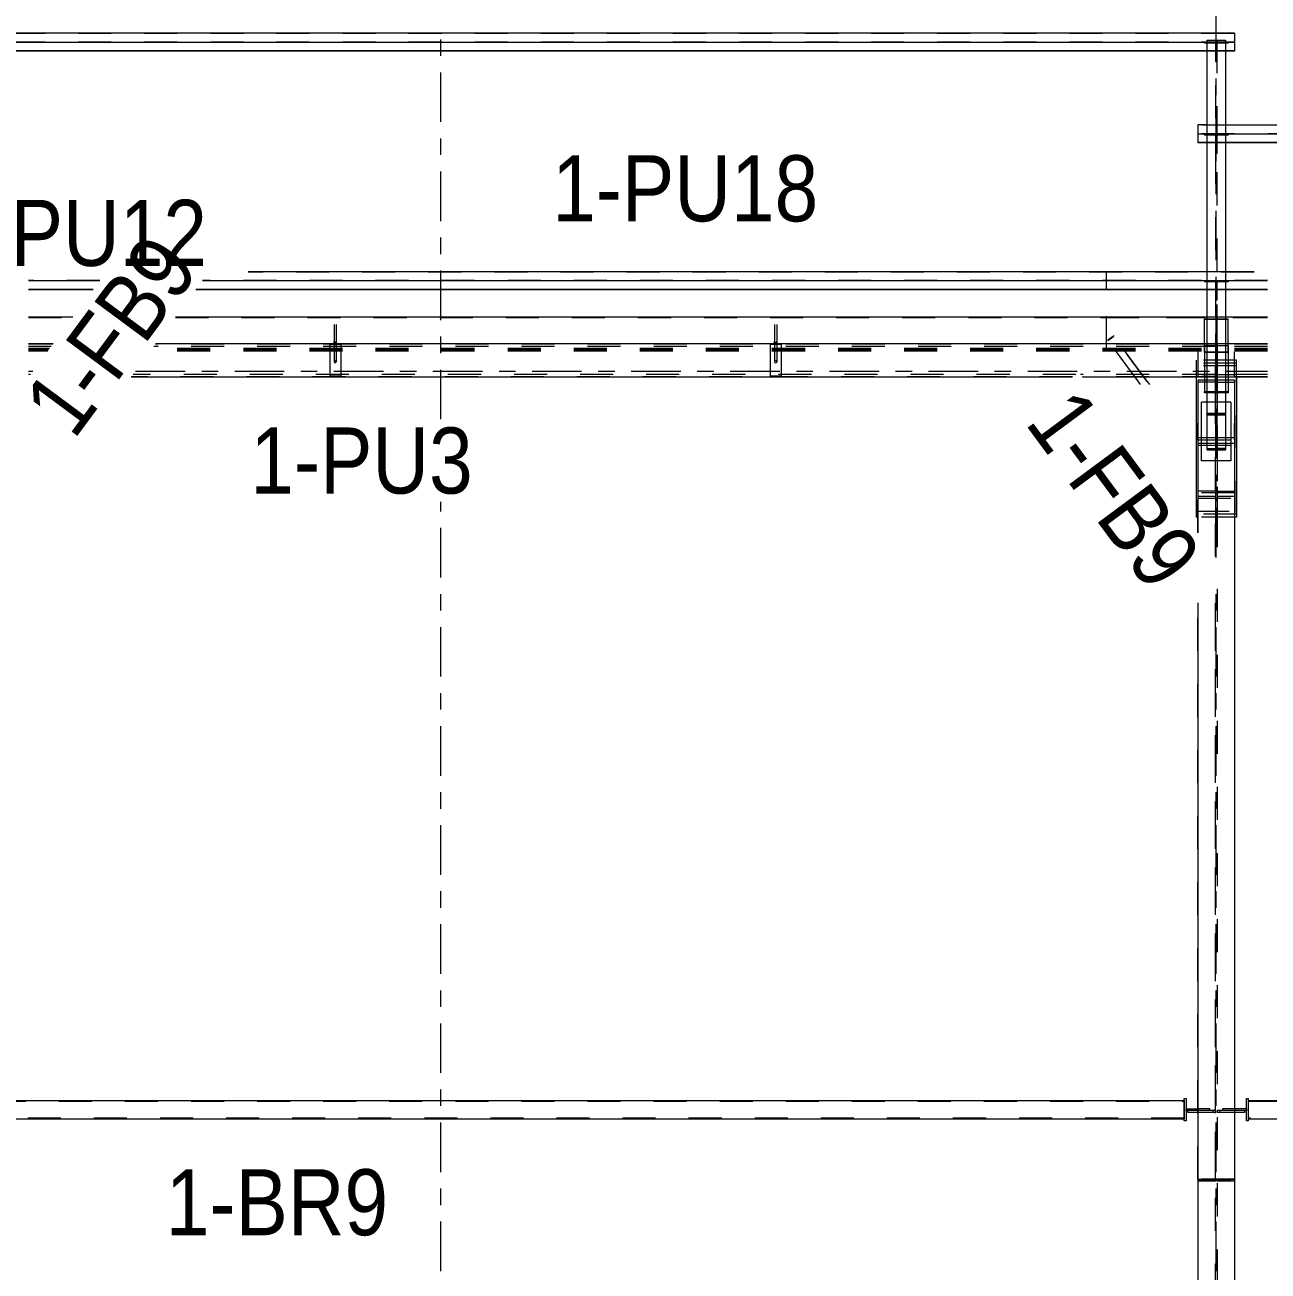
# Model space of a CAD drawing. Header units: millimetres. Extents: x -49 to 1122, y -181 to 639.
# Drawn here: x 270.9 to 346.2, y 505.7 to 581.2 of the extents above; entities that cross this region are included whole.
import ezdxf

# ---------------------------------------------------------------- set-up
doc = ezdxf.new("R2010")
doc.units = ezdxf.units.MM
for name, pattern in [('XKITLINE00', [0]), ('XKITLINE02', [4, 2, -2]), ('XKITLINE03', [6, 3, -1, 1, -1])]:
    doc.linetypes.add(name, pattern=pattern)
for name, color, linetype, lineweight in [('Part', 2, 'Continuous', 0), ('PartMark', 7, 'Continuous', 0), ('S-grid', 1, 'Continuous', 0)]:
    doc.layers.add(name, color=color, linetype=linetype, lineweight=lineweight)
doc.styles.add('ARIAL', font='ARIAL.TTF')

# ---------------------------------------------------------------- blocks, each defined once
blk = doc.blocks.new('*A1700')
at = {"layer": 'S-grid', "color": 1, "linetype": 'XKITLINE03', "lineweight": 0}
for p, q in [((271.161, 560.222), (271.417, 560.222)), ((277.639, 560.222), (346.161, 560.222))]:
    blk.add_line(p, q, dxfattribs=at)
blk = doc.blocks.new('*A1703')
at = {"layer": 'S-grid', "color": 1, "linetype": 'XKITLINE03', "lineweight": 0}
for p, q in [((271.161, 560.222), (271.417, 560.222)), ((277.639, 560.222), (346.161, 560.222))]:
    blk.add_line(p, q, dxfattribs=at)
blk = doc.blocks.new('*A1936')
at = {"layer": 'S-grid', "color": 1, "linetype": 'XKITLINE03', "lineweight": 0}
for p, q in [((296.111, 557.306), (296.111, 580.881)), ((296.111, 427.722), (296.111, 552.306))]:
    blk.add_line(p, q, dxfattribs=at)
blk = doc.blocks.new('*A1939')
at = {"layer": 'S-grid', "color": 1, "linetype": 'XKITLINE03', "lineweight": 0}
for p, q in [((343.056, 548.933), (343.056, 621.333)), ((343.056, 427.722), (343.056, 547.003))]:
    blk.add_line(p, q, dxfattribs=at)
blk = doc.blocks.new('*A1941')
at = {"layer": 'Part', "color": 7, "linetype": 'XKITLINE02', "lineweight": 0}
for p, q in [((341.944, 561.394), (341.944, 559.864)), ((344.167, 559.864), (344.167, 561.394)), ((343.011, 561.249), (343.011, 556.178)), ((343.1, 556.178), (343.1, 561.249)), ((344.167, 559.992), (341.944, 559.992)), ((341.944, 559.864), (343.011, 559.864)), ((343.1, 559.864), (344.167, 559.864)), ((341.944, 556.05), (341.944, 557.07)), ((344.167, 556.05), (344.167, 557.07)), ((343.011, 556.178), (341.944, 556.178)), ((344.167, 556.178), (343.1, 556.178)), ((341.944, 556.05), (344.167, 556.05))]:
    blk.add_line(p, q, dxfattribs=at)
blk = doc.blocks.new('*A1942')
at = {"layer": 'Part', "color": 2, "linetype": 'XKITLINE00', "lineweight": 0}
for p, q in [((342.333, 559.676), (341.944, 559.676)), ((341.944, 559.676), (341.944, 550.434)), ((344.167, 559.676), (343.778, 559.676)), ((344.167, 559.676), (344.167, 460.167)), ((341.944, 546.18), (341.944, 460.167))]:
    blk.add_line(p, q, dxfattribs=at)
at = {"layer": 'Part', "color": 7, "linetype": 'XKITLINE02', "lineweight": 0}
for p, q in [((343.006, 559.553), (341.944, 559.553)), ((343.778, 559.676), (342.333, 559.676)), ((343.006, 549.001), (343.006, 559.553)), ((343.106, 559.553), (343.106, 548.866)), ((343.106, 559.553), (344.167, 559.553)), ((341.944, 555.856), (343.006, 555.856)), ((341.944, 555.734), (344.167, 555.734)), ((343.106, 555.856), (344.167, 555.856)), ((343.006, 460.167), (343.006, 546.966)), ((343.106, 547.04), (343.106, 460.167))]:
    blk.add_line(p, q, dxfattribs=at)
blk = doc.blocks.new('*A1951')
at = {"layer": 'Part', "color": 7, "linetype": 'XKITLINE02', "lineweight": 0}
for p, q in [((343.011, 556.925), (343.011, 552.955)), ((343.1, 556.925), (343.1, 552.955)), ((343.011, 556.068), (343.1, 556.068)), ((343.011, 555.948), (343.1, 555.95)), ((341.944, 553.94), (341.944, 552.84)), ((344.167, 553.94), (344.167, 552.84)), ((343.011, 552.955), (341.944, 552.955)), ((344.167, 552.84), (341.944, 552.84)), ((343.1, 552.955), (344.167, 552.955))]:
    blk.add_line(p, q, dxfattribs=at)
blk = doc.blocks.new('*A1952')
at = {"layer": 'Part', "color": 2, "linetype": 'XKITLINE00', "lineweight": 0}
for p, q in [((342.5, 555.444), (342.5, 580.256)), ((342.5, 580.256), (343.611, 580.256)), ((343.611, 580.256), (343.611, 555.444)), ((342.5, 555.444), (343.611, 555.444))]:
    blk.add_line(p, q, dxfattribs=at)
at = {"layer": 'Part', "color": 7, "linetype": 'XKITLINE02', "lineweight": 0}
for p, q in [((343.024, 555.539), (343.024, 580.256)), ((343.087, 580.256), (343.087, 555.539)), ((342.5, 557.667), (343.611, 557.667)), ((342.5, 557.572), (343.024, 557.572)), ((343.087, 557.572), (343.611, 557.572)), ((342.5, 555.539), (343.024, 555.539)), ((343.087, 555.539), (343.611, 555.539))]:
    blk.add_line(p, q, dxfattribs=at)
blk = doc.blocks.new('*A1953')
at = {"layer": 'Part', "color": 7, "linetype": 'XKITLINE02', "lineweight": 0}
for p, q in [((341.833, 560.879), (341.833, 551.556)), ((344.278, 560.879), (341.833, 560.879)), ((344.278, 560.705), (341.833, 560.705)), ((344.278, 551.556), (344.278, 560.879)), ((341.833, 551.73), (344.278, 551.73)), ((344.278, 551.556), (341.833, 551.556))]:
    blk.add_line(p, q, dxfattribs=at)
blk = doc.blocks.new('*A1954')
at = {"layer": 'Part', "color": 7, "linetype": 'XKITLINE02', "lineweight": 0}
for p, q in [((341.833, 560.705), (341.833, 559.856)), ((344.278, 560.705), (341.833, 560.705)), ((344.278, 559.856), (344.278, 560.705)), ((344.278, 560.53), (341.833, 560.53)), ((344.278, 551.556), (341.833, 551.556)), ((344.167, 551.381), (341.944, 551.381))]:
    blk.add_line(p, q, dxfattribs=at)
at = {"layer": 'Part', "color": 2, "linetype": 'XKITLINE00', "lineweight": 0}
for p, q in [((341.833, 559.856), (341.833, 551.381)), ((344.278, 559.856), (344.278, 551.381)), ((341.944, 551.381), (341.833, 551.381)), ((344.278, 551.381), (344.167, 551.381))]:
    blk.add_line(p, q, dxfattribs=at)
blk = doc.blocks.new('*A1955')
at = {"layer": 'Part', "color": 7, "linetype": 'XKITLINE02', "lineweight": 0}
for p, q in [((342.5, 557.572), (342.5, 557.667)), ((342.5, 557.667), (343.611, 557.667)), ((342.5, 557.667), (343.611, 557.667)), ((343.611, 557.667), (343.611, 557.572)), ((343.024, 557.572), (342.5, 557.572)), ((342.5, 557.572), (343.024, 557.572)), ((343.024, 555.539), (343.024, 557.572)), ((343.611, 557.572), (343.087, 557.572)), ((343.087, 557.572), (343.087, 555.539)), ((343.087, 557.572), (343.611, 557.572)), ((342.5, 555.444), (342.5, 555.539)), ((342.5, 555.539), (343.024, 555.539)), ((342.5, 555.539), (343.024, 555.539)), ((343.611, 555.444), (342.5, 555.444)), ((343.087, 555.539), (343.611, 555.539)), ((343.611, 555.539), (343.087, 555.539)), ((343.611, 555.539), (343.611, 555.444))]:
    blk.add_line(p, q, dxfattribs=at)
at = {"layer": 'Part', "color": 2, "linetype": 'XKITLINE00', "lineweight": 0}
blk.add_line((343.611, 555.444), (342.5, 555.444), dxfattribs=at)
blk = doc.blocks.new('*A1956')
at = {"layer": 'Part', "color": 2, "linetype": 'XKITLINE00', "lineweight": 0}
for p, q in [((342.167, 554.778), (342.167, 558.333)), ((342.5, 558.333), (342.167, 558.333)), ((343.944, 558.333), (343.611, 558.333)), ((343.944, 558.333), (343.944, 554.778)), ((343.944, 554.778), (342.167, 554.778))]:
    blk.add_line(p, q, dxfattribs=at)
at = {"layer": 'Part', "color": 7, "linetype": 'XKITLINE02', "lineweight": 0}
blk.add_line((343.611, 558.333), (342.5, 558.333), dxfattribs=at)
blk = doc.blocks.new('*A1957')
at = {"layer": 'Part', "color": 2, "linetype": 'XKITLINE00', "lineweight": 0}
for p, q in [((336.389, 566.236), (336.389, 565.165)), ((342.5, 566.236), (336.389, 566.236)), ((345.357, 566.236), (343.611, 566.236)), ((422.5, 566.236), (364.443, 566.236)), ((424.167, 566.236), (423.611, 566.236)), ((424.167, 566.236), (424.167, 565.165)), ((342.333, 565.681), (336.389, 565.681)), ((336.389, 565.165), (336.389, 565.145)), ((342.5, 565.165), (336.389, 565.165)), ((346.161, 565.165), (343.611, 565.165)), ((346.161, 565.681), (343.778, 565.681)), ((355.46, 565.681), (351.161, 565.681)), ((355.078, 565.165), (351.161, 565.165)), ((422.5, 565.165), (361.3, 565.165)), ((422.333, 565.681), (361.682, 565.681)), ((424.167, 565.165), (423.611, 565.165)), ((424.167, 565.681), (423.778, 565.681)), ((424.167, 565.165), (424.167, 565.145)), ((342.5, 565.145), (336.389, 565.145)), ((346.161, 565.145), (343.611, 565.145)), ((355.063, 565.145), (351.161, 565.145)), ((422.5, 565.145), (361.285, 565.145)), ((424.167, 565.145), (423.611, 565.145))]:
    blk.add_line(p, q, dxfattribs=at)
at = {"layer": 'Part', "color": 7, "linetype": 'XKITLINE02', "lineweight": 0}
for p, q in [((345.357, 566.216), (336.389, 566.216)), ((343.611, 566.236), (342.5, 566.236)), ((424.167, 566.216), (364.443, 566.216)), ((423.611, 566.236), (422.5, 566.236)), ((423.611, 566.236), (424.167, 566.236)), ((346.161, 565.701), (336.389, 565.701)), ((346.161, 565.701), (336.389, 565.701)), ((346.161, 565.681), (336.389, 565.681)), ((343.778, 565.681), (342.333, 565.681)), ((343.611, 565.165), (342.5, 565.165)), ((355.475, 565.701), (351.161, 565.701)), ((355.475, 565.701), (351.161, 565.701)), ((355.46, 565.681), (351.161, 565.681)), ((424.167, 565.681), (361.682, 565.681)), ((424.167, 565.701), (361.697, 565.701)), ((424.167, 565.701), (361.697, 565.701)), ((423.778, 565.681), (422.333, 565.681)), ((423.611, 565.165), (422.5, 565.165)), ((343.611, 565.145), (342.5, 565.145)), ((423.611, 565.145), (422.5, 565.145))]:
    blk.add_line(p, q, dxfattribs=at)
blk = doc.blocks.new('*A1958')
at = {"layer": 'Part', "color": 2, "linetype": 'XKITLINE00', "lineweight": 0}
for p, q in [((336.389, 563.539), (336.389, 561.879)), ((342.5, 563.492), (336.389, 563.492)), ((346.161, 563.492), (343.611, 563.492)), ((353.839, 563.492), (351.161, 563.492)), ((422.5, 563.492), (360.061, 563.492)), ((426.161, 563.492), (423.611, 563.492))]:
    blk.add_line(p, q, dxfattribs=at)
at = {"layer": 'Part', "color": 7, "linetype": 'XKITLINE02', "lineweight": 0}
for p, q in [((336.389, 563.474), (346.161, 563.474)), ((343.611, 563.492), (342.5, 563.492)), ((351.161, 563.474), (353.825, 563.474)), ((360.048, 563.474), (426.161, 563.474)), ((423.611, 563.492), (422.5, 563.492)), ((336.389, 561.879), (336.389, 561.424)), ((346.161, 561.592), (336.389, 561.592)), ((346.161, 561.59), (336.389, 561.59)), ((346.161, 561.501), (336.389, 561.501)), ((346.161, 561.483), (336.389, 561.483)), ((346.161, 561.446), (336.389, 561.446)), ((346.161, 561.424), (336.389, 561.424)), ((352.432, 561.592), (351.161, 561.592)), ((352.43, 561.59), (351.161, 561.59)), ((352.364, 561.501), (351.161, 561.501)), ((352.351, 561.483), (351.161, 561.483)), ((352.324, 561.446), (351.161, 561.446)), ((352.307, 561.424), (351.161, 561.424)), ((426.161, 561.424), (358.53, 561.424)), ((426.161, 561.446), (358.546, 561.446)), ((426.161, 561.483), (358.573, 561.483)), ((426.161, 561.501), (358.586, 561.501)), ((426.161, 561.59), (358.652, 561.59)), ((426.161, 561.592), (358.654, 561.592))]:
    blk.add_line(p, q, dxfattribs=at)
blk = doc.blocks.new('*A1963')
at = {"layer": 'Part', "color": 2, "linetype": 'XKITLINE00', "lineweight": 0}
for p, q in [((344.994, 516.056), (421.117, 516.056)), ((344.994, 514.944), (421.117, 514.944))]:
    blk.add_line(p, q, dxfattribs=at)
at = {"layer": 'Part', "color": 7, "linetype": 'XKITLINE02', "lineweight": 0}
for p, q in [((344.994, 516.056), (344.994, 514.944)), ((344.994, 516.011), (421.117, 516.011)), ((421.117, 516.056), (421.117, 514.944)), ((421.117, 514.989), (344.994, 514.989))]:
    blk.add_line(p, q, dxfattribs=at)
blk = doc.blocks.new('*A1964')
at = {"layer": 'Part', "color": 2, "linetype": 'XKITLINE00', "lineweight": 0}
for p, q in [((341.944, 575.125), (341.944, 574.054)), ((342.5, 575.125), (341.944, 575.125)), ((343.611, 575.125), (414.855, 575.125)), ((424.167, 575.125), (415.302, 575.125)), ((424.167, 575.125), (424.167, 574.054)), ((342.333, 574.57), (341.944, 574.57)), ((415.221, 574.57), (343.778, 574.57)), ((422.333, 574.57), (415.243, 574.57)), ((424.167, 574.57), (423.778, 574.57)), ((341.944, 574.054), (341.944, 574.034)), ((342.5, 574.054), (341.944, 574.054)), ((342.5, 574.034), (341.944, 574.034)), ((422.5, 574.054), (343.611, 574.054)), ((422.5, 574.034), (343.611, 574.034)), ((424.167, 574.054), (423.611, 574.054)), ((424.167, 574.034), (423.611, 574.034)), ((424.167, 574.054), (424.167, 574.034))]:
    blk.add_line(p, q, dxfattribs=at)
at = {"layer": 'Part', "color": 7, "linetype": 'XKITLINE02', "lineweight": 0}
for p, q in [((424.167, 575.105), (341.944, 575.105)), ((342.5, 575.125), (343.611, 575.125)), ((415.302, 575.125), (414.855, 575.125)), ((424.167, 574.59), (341.944, 574.59)), ((424.167, 574.59), (341.944, 574.59)), ((424.167, 574.57), (341.944, 574.57)), ((343.778, 574.57), (342.333, 574.57)), ((415.243, 574.57), (415.221, 574.57)), ((423.778, 574.57), (422.333, 574.57)), ((343.611, 574.054), (342.5, 574.054)), ((343.611, 574.034), (342.5, 574.034)), ((423.611, 574.054), (422.5, 574.054)), ((423.611, 574.034), (422.5, 574.034))]:
    blk.add_line(p, q, dxfattribs=at)
blk = doc.blocks.new('*A1965')
at = {"layer": 'Part', "color": 7, "linetype": 'XKITLINE02', "lineweight": 0}
for p, q in [((343.111, 561.879), (343.111, 559.856)), ((343.611, 561.879), (343.111, 561.879)), ((346.161, 561.859), (343.111, 561.859)), ((346.161, 561.712), (343.111, 561.712)), ((352.629, 561.859), (351.161, 561.859)), ((352.52, 561.712), (351.161, 561.712)), ((423, 561.712), (358.743, 561.712)), ((423, 561.859), (358.851, 561.859)), ((423, 561.879), (422.5, 561.879)), ((423, 561.879), (423, 559.856)), ((346.161, 560.023), (343.111, 560.023)), ((346.161, 559.876), (343.111, 559.876)), ((351.269, 560.023), (351.161, 560.023)), ((414.351, 559.876), (357.383, 559.876)), ((414.549, 560.023), (357.492, 560.023)), ((423, 560.023), (414.842, 560.023)), ((423, 559.876), (414.95, 559.876)), ((343.778, 559.856), (343.111, 559.856)), ((423, 559.856), (422.333, 559.856))]:
    blk.add_line(p, q, dxfattribs=at)
at = {"layer": 'Part', "color": 2, "linetype": 'XKITLINE00', "lineweight": 0}
for p, q in [((346.161, 561.879), (343.611, 561.879)), ((352.644, 561.879), (351.161, 561.879)), ((422.5, 561.879), (358.866, 561.879)), ((346.161, 559.856), (343.778, 559.856)), ((414.324, 559.856), (357.368, 559.856)), ((422.333, 559.856), (414.965, 559.856))]:
    blk.add_line(p, q, dxfattribs=at)
blk = doc.blocks.new('*A2023')
at = {"layer": 'Part', "color": 7, "linetype": 'XKITLINE02', "lineweight": 0}
for p, q in [((343.006, 549.001), (343.006, 555.632)), ((343.006, 555.632), (343.106, 555.632)), ((343.006, 555.57), (343.106, 555.57)), ((343.106, 555.632), (343.106, 548.866)), ((341.944, 550.434), (341.944, 552.638)), ((341.944, 552.638), (343.006, 552.638)), ((341.944, 552.524), (344.167, 552.524)), ((343.106, 552.638), (344.167, 552.638)), ((344.167, 552.638), (344.167, 511.275)), ((343.006, 511.289), (343.006, 546.966)), ((343.106, 547.04), (343.106, 511.289)), ((341.944, 511.275), (341.944, 546.18)), ((344.167, 511.289), (341.944, 511.289)), ((341.944, 511.275), (344.167, 511.275))]:
    blk.add_line(p, q, dxfattribs=at)
blk = doc.blocks.new('*A2024')
at = {"layer": 'Part', "color": 2, "linetype": 'XKITLINE00', "lineweight": 0}
for p, q in [((264.994, 516.056), (341.117, 516.056)), ((264.994, 514.944), (341.117, 514.944))]:
    blk.add_line(p, q, dxfattribs=at)
at = {"layer": 'Part', "color": 7, "linetype": 'XKITLINE02', "lineweight": 0}
for p, q in [((264.994, 516.056), (264.994, 514.944)), ((264.994, 516.011), (341.117, 516.011)), ((341.117, 516.056), (341.117, 514.944)), ((341.117, 514.989), (264.994, 514.989))]:
    blk.add_line(p, q, dxfattribs=at)
blk = doc.blocks.new('*A2026')
at = {"layer": 'Part', "color": 7, "linetype": 'XKITLINE02', "lineweight": 0}
for p, q in [((343.106, 511.289), (344.106, 511.289)), ((343.106, 511.178), (343.106, 511.289)), ((344.106, 511.178), (343.106, 511.178)), ((343.272, 511.289), (343.272, 511.178)), ((344.106, 511.289), (344.106, 511.178))]:
    blk.add_line(p, q, dxfattribs=at)
blk = doc.blocks.new('*A2027')
at = {"layer": 'Part', "color": 7, "linetype": 'XKITLINE02', "lineweight": 0}
for p, q in [((342.006, 511.289), (343.006, 511.289)), ((342.006, 511.178), (342.006, 511.289)), ((343.006, 511.178), (342.006, 511.178)), ((342.839, 511.289), (342.839, 511.178)), ((343.006, 511.289), (343.006, 511.178))]:
    blk.add_line(p, q, dxfattribs=at)
blk = doc.blocks.new('*A2028')
at = {"layer": 'Part', "color": 2, "linetype": 'XKITLINE00', "lineweight": 0}
for p, q in [((341.944, 515.444), (341.339, 515.444)), ((341.339, 515.333), (341.339, 515.444)), ((341.944, 515.333), (341.339, 515.333))]:
    blk.add_line(p, q, dxfattribs=at)
at = {"layer": 'Part', "color": 7, "linetype": 'XKITLINE02', "lineweight": 0}
for p, q in [((343.006, 515.444), (341.944, 515.444)), ((342.839, 515.444), (342.839, 515.333)), ((343.006, 515.444), (343.006, 515.333)), ((343.006, 515.333), (341.944, 515.333))]:
    blk.add_line(p, q, dxfattribs=at)
blk = doc.blocks.new('*A2029')
at = {"layer": 'Part', "color": 2, "linetype": 'XKITLINE00', "lineweight": 0}
for p, q in [((341.228, 515.444), (341.228, 515.556)), ((341.228, 515.556), (341.944, 515.556)), ((341.339, 515.444), (341.228, 515.444))]:
    blk.add_line(p, q, dxfattribs=at)
at = {"layer": 'Part', "color": 7, "linetype": 'XKITLINE02', "lineweight": 0}
for p, q in [((342.672, 515.444), (341.339, 515.444)), ((342.672, 515.556), (341.944, 515.556)), ((342.672, 515.444), (342.672, 515.556))]:
    blk.add_line(p, q, dxfattribs=at)
blk = doc.blocks.new('*A2030')
at = {"layer": 'Part', "color": 2, "linetype": 'XKITLINE00', "lineweight": 0}
for p, q in [((341.117, 514.833), (341.117, 516.167)), ((341.117, 516.167), (341.228, 516.167)), ((341.228, 516.167), (341.228, 514.833)), ((341.228, 514.833), (341.117, 514.833))]:
    blk.add_line(p, q, dxfattribs=at)
blk = doc.blocks.new('*A2031')
at = {"layer": 'Part', "color": 7, "linetype": 'XKITLINE02', "lineweight": 0}
for p, q in [((343.106, 515.444), (343.106, 515.333)), ((344.167, 515.444), (343.106, 515.444)), ((343.272, 515.444), (343.272, 515.333)), ((344.167, 515.333), (343.106, 515.333))]:
    blk.add_line(p, q, dxfattribs=at)
at = {"layer": 'Part', "color": 2, "linetype": 'XKITLINE00', "lineweight": 0}
for p, q in [((344.772, 515.444), (344.167, 515.444)), ((344.772, 515.444), (344.772, 515.333)), ((344.772, 515.333), (344.167, 515.333))]:
    blk.add_line(p, q, dxfattribs=at)
blk = doc.blocks.new('*A2032')
at = {"layer": 'Part', "color": 7, "linetype": 'XKITLINE02', "lineweight": 0}
for p, q in [((343.439, 515.556), (343.439, 515.444)), ((344.167, 515.556), (343.439, 515.556)), ((344.772, 515.444), (343.439, 515.444))]:
    blk.add_line(p, q, dxfattribs=at)
at = {"layer": 'Part', "color": 2, "linetype": 'XKITLINE00', "lineweight": 0}
for p, q in [((344.883, 515.556), (344.167, 515.556)), ((344.883, 515.444), (344.772, 515.444)), ((344.883, 515.556), (344.883, 515.444))]:
    blk.add_line(p, q, dxfattribs=at)
blk = doc.blocks.new('*A2033')
at = {"layer": 'Part', "color": 2, "linetype": 'XKITLINE00', "lineweight": 0}
for p, q in [((344.883, 514.833), (344.883, 516.167)), ((344.883, 516.167), (344.994, 516.167)), ((344.994, 516.167), (344.994, 514.833)), ((344.994, 514.833), (344.883, 514.833))]:
    blk.add_line(p, q, dxfattribs=at)
blk = doc.blocks.new('*A2036')
at = {"layer": 'Part', "color": 7, "linetype": 'XKITLINE02', "lineweight": 0}
for p, q in [((343, 552.421), (343, 550.865)), ((343, 552.421), (343.111, 552.421)), ((343.111, 552.358), (343, 552.358)), ((343.111, 552.421), (343.111, 550.865)), ((343, 551.381), (343.111, 551.381)), ((343, 550.865), (343.111, 550.865))]:
    blk.add_line(p, q, dxfattribs=at)
blk = doc.blocks.new('*A2037')
at = {"layer": 'Part', "color": 7, "linetype": 'XKITLINE02', "lineweight": 0}
for p, q in [((343, 553.206), (343, 551.73)), ((343, 553.206), (343.111, 553.206)), ((343.111, 553.206), (343.111, 551.73)), ((343.111, 552.876), (343, 552.876)), ((343.111, 552.736), (343, 552.736)), ((343, 551.73), (343.111, 551.73))]:
    blk.add_line(p, q, dxfattribs=at)
blk = doc.blocks.new('*A2038')
at = {"layer": 'Part', "color": 2, "linetype": 'XKITLINE00', "lineweight": 0}
for p, q in [((256.389, 566.236), (256.389, 565.165)), ((262.5, 566.236), (256.389, 566.236)), ((265.357, 566.236), (263.611, 566.236)), ((342.5, 566.236), (284.443, 566.236)), ((345.357, 566.236), (343.611, 566.236)), ((262.333, 565.681), (256.389, 565.681)), ((256.389, 565.165), (256.389, 565.145)), ((262.5, 565.165), (256.389, 565.165)), ((266.161, 565.165), (263.611, 565.165)), ((266.161, 565.681), (263.778, 565.681)), ((275.46, 565.681), (271.161, 565.681)), ((275.078, 565.165), (271.161, 565.165)), ((342.5, 565.165), (281.3, 565.165)), ((342.333, 565.681), (281.682, 565.681)), ((346.161, 565.165), (343.611, 565.165)), ((346.161, 565.681), (343.778, 565.681)), ((262.5, 565.145), (256.389, 565.145)), ((266.161, 565.145), (263.611, 565.145)), ((275.063, 565.145), (271.161, 565.145)), ((342.5, 565.145), (281.285, 565.145)), ((346.161, 565.145), (343.611, 565.145))]:
    blk.add_line(p, q, dxfattribs=at)
at = {"layer": 'Part', "color": 7, "linetype": 'XKITLINE02', "lineweight": 0}
for p, q in [((265.357, 566.216), (256.389, 566.216)), ((263.611, 566.236), (262.5, 566.236)), ((345.357, 566.216), (284.443, 566.216)), ((343.611, 566.236), (342.5, 566.236)), ((266.161, 565.701), (256.389, 565.701)), ((266.161, 565.701), (256.389, 565.701)), ((266.161, 565.681), (256.389, 565.681)), ((263.778, 565.681), (262.333, 565.681)), ((263.611, 565.165), (262.5, 565.165)), ((275.475, 565.701), (271.161, 565.701)), ((275.475, 565.701), (271.161, 565.701)), ((275.46, 565.681), (271.161, 565.681)), ((346.161, 565.681), (281.682, 565.681)), ((346.161, 565.701), (281.697, 565.701)), ((346.161, 565.701), (281.697, 565.701)), ((343.778, 565.681), (342.333, 565.681)), ((343.611, 565.165), (342.5, 565.165)), ((263.611, 565.145), (262.5, 565.145)), ((343.611, 565.145), (342.5, 565.145))]:
    blk.add_line(p, q, dxfattribs=at)
blk = doc.blocks.new('*A2039')
at = {"layer": 'Part', "color": 2, "linetype": 'XKITLINE00', "lineweight": 0}
for p, q in [((256.389, 563.539), (256.389, 561.879)), ((262.5, 563.492), (256.389, 563.492)), ((266.161, 563.492), (263.611, 563.492)), ((273.839, 563.492), (271.161, 563.492)), ((342.5, 563.492), (280.061, 563.492)), ((346.161, 563.492), (343.611, 563.492))]:
    blk.add_line(p, q, dxfattribs=at)
at = {"layer": 'Part', "color": 7, "linetype": 'XKITLINE02', "lineweight": 0}
for p, q in [((256.389, 563.474), (266.161, 563.474)), ((263.611, 563.492), (262.5, 563.492)), ((271.161, 563.474), (273.825, 563.474)), ((280.048, 563.474), (346.161, 563.474)), ((343.611, 563.492), (342.5, 563.492)), ((256.389, 561.879), (256.389, 561.424)), ((266.161, 561.592), (256.389, 561.592)), ((266.161, 561.59), (256.389, 561.59)), ((266.161, 561.501), (256.389, 561.501)), ((266.161, 561.483), (256.389, 561.483)), ((266.161, 561.446), (256.389, 561.446)), ((266.161, 561.424), (256.389, 561.424)), ((272.432, 561.592), (271.161, 561.592)), ((272.43, 561.59), (271.161, 561.59)), ((272.364, 561.501), (271.161, 561.501)), ((272.351, 561.483), (271.161, 561.483)), ((272.324, 561.446), (271.161, 561.446)), ((272.307, 561.424), (271.161, 561.424)), ((346.161, 561.424), (278.53, 561.424)), ((346.161, 561.446), (278.546, 561.446)), ((346.161, 561.483), (278.573, 561.483)), ((346.161, 561.501), (278.586, 561.501)), ((346.161, 561.59), (278.652, 561.59)), ((346.161, 561.592), (278.654, 561.592))]:
    blk.add_line(p, q, dxfattribs=at)
blk = doc.blocks.new('*A2050')
at = {"layer": 'Part', "color": 2, "linetype": 'XKITLINE00', "lineweight": 0}
for p, q in [((261.944, 580.681), (261.944, 579.61)), ((344.167, 580.681), (261.944, 580.681)), ((344.167, 580.681), (344.167, 579.61)), ((262.364, 580.125), (261.944, 580.125)), ((261.944, 579.61), (261.944, 579.59)), ((262.5, 579.61), (261.944, 579.61)), ((262.5, 579.59), (261.944, 579.59)), ((342.5, 579.61), (263.611, 579.61)), ((342.5, 579.59), (263.611, 579.59)), ((342.333, 580.125), (263.809, 580.125)), ((344.167, 579.61), (343.611, 579.61)), ((344.167, 579.59), (343.611, 579.59)), ((344.167, 580.125), (343.778, 580.125)), ((344.167, 579.61), (344.167, 579.59))]:
    blk.add_line(p, q, dxfattribs=at)
at = {"layer": 'Part', "color": 7, "linetype": 'XKITLINE02', "lineweight": 0}
for p, q in [((344.167, 580.661), (261.944, 580.661)), ((344.167, 580.145), (261.944, 580.145)), ((344.167, 580.145), (261.944, 580.145)), ((344.167, 580.125), (261.944, 580.125)), ((263.809, 580.125), (262.364, 580.125)), ((263.611, 579.61), (262.5, 579.61)), ((263.611, 579.59), (262.5, 579.59)), ((343.778, 580.125), (342.333, 580.125)), ((343.611, 579.61), (342.5, 579.61)), ((343.611, 579.59), (342.5, 579.59))]:
    blk.add_line(p, q, dxfattribs=at)
blk = doc.blocks.new('*A2051')
at = {"layer": 'Part', "color": 7, "linetype": 'XKITLINE02', "lineweight": 0}
for p, q in [((263.111, 561.879), (263.111, 559.856)), ((263.611, 561.879), (263.111, 561.879)), ((266.161, 561.859), (263.111, 561.859)), ((266.161, 561.712), (263.111, 561.712)), ((272.629, 561.859), (271.161, 561.859)), ((272.52, 561.712), (271.161, 561.712)), ((343, 561.712), (278.743, 561.712)), ((343, 561.859), (278.851, 561.859)), ((343, 561.879), (342.5, 561.879)), ((343, 561.879), (343, 559.856)), ((266.161, 560.023), (263.111, 560.023)), ((266.161, 559.876), (263.111, 559.876)), ((271.269, 560.023), (271.161, 560.023)), ((334.351, 559.876), (277.383, 559.876)), ((334.549, 560.023), (277.492, 560.023)), ((343, 560.023), (334.842, 560.023)), ((343, 559.876), (334.95, 559.876)), ((263.778, 559.856), (263.111, 559.856)), ((343, 559.856), (342.333, 559.856))]:
    blk.add_line(p, q, dxfattribs=at)
at = {"layer": 'Part', "color": 2, "linetype": 'XKITLINE00', "lineweight": 0}
for p, q in [((266.161, 561.879), (263.611, 561.879)), ((272.644, 561.879), (271.161, 561.879)), ((342.5, 561.879), (278.866, 561.879)), ((266.161, 559.856), (263.778, 559.856)), ((334.324, 559.856), (277.368, 559.856)), ((342.333, 559.856), (334.965, 559.856))]:
    blk.add_line(p, q, dxfattribs=at)
blk = doc.blocks.new('*A2052')
at = {"layer": 'Part', "color": 7, "linetype": 'XKITLINE02', "lineweight": 0}
for p, q in [((289.656, 561.893), (289.656, 562.039)), ((289.675, 561.94), (289.656, 561.893)), ((289.656, 561.893), (289.675, 561.847)), ((289.722, 561.959), (289.675, 561.94)), ((289.675, 561.847), (289.722, 561.828)), ((289.769, 561.94), (289.722, 561.959)), ((289.722, 561.828), (289.769, 561.847)), ((289.789, 561.893), (289.769, 561.94)), ((289.769, 561.847), (289.789, 561.893)), ((289.789, 561.893), (289.789, 562.039))]:
    blk.add_line(p, q, dxfattribs=at)
blk = doc.blocks.new('*A2053')
at = {"layer": 'Part', "color": 7, "linetype": 'XKITLINE02', "lineweight": 0}
for p, q in [((316.322, 561.893), (316.322, 562.039)), ((316.342, 561.94), (316.322, 561.893)), ((316.322, 561.893), (316.342, 561.847)), ((316.389, 561.959), (316.342, 561.94)), ((316.342, 561.847), (316.389, 561.828)), ((316.436, 561.94), (316.389, 561.959)), ((316.389, 561.828), (316.436, 561.847)), ((316.456, 561.893), (316.436, 561.94)), ((316.436, 561.847), (316.456, 561.893)), ((316.456, 561.893), (316.456, 562.039))]:
    blk.add_line(p, q, dxfattribs=at)
blk = doc.blocks.new('*A2054')
at = {"layer": 'Part', "color": 7, "linetype": 'XKITLINE02', "lineweight": 0}
for p, q in [((289.656, 563.04), (289.656, 562.983)), ((289.789, 563.04), (289.789, 562.983)), ((289.656, 561.879), (289.656, 560.789)), ((289.789, 561.879), (289.789, 560.789)), ((289.675, 560.835), (289.656, 560.789)), ((289.656, 560.789), (289.675, 560.742)), ((289.722, 560.855), (289.675, 560.835)), ((289.675, 560.742), (289.722, 560.723)), ((289.769, 560.835), (289.722, 560.855)), ((289.722, 560.723), (289.769, 560.742)), ((289.789, 560.789), (289.769, 560.835)), ((289.769, 560.742), (289.789, 560.789))]:
    blk.add_line(p, q, dxfattribs=at)
at = {"layer": 'Part', "color": 2, "linetype": 'XKITLINE00', "lineweight": 0}
for p, q in [((289.656, 562.983), (289.656, 561.879)), ((289.789, 562.983), (289.789, 561.879))]:
    blk.add_line(p, q, dxfattribs=at)
blk = doc.blocks.new('*A2055')
at = {"layer": 'Part', "color": 7, "linetype": 'XKITLINE02', "lineweight": 0}
for p, q in [((290.056, 561.823), (289.389, 561.823)), ((289.389, 561.823), (289.389, 559.912)), ((290.056, 561.823), (290.056, 559.912)), ((290.056, 559.912), (289.389, 559.912))]:
    blk.add_line(p, q, dxfattribs=at)
blk = doc.blocks.new('*A2056')
at = {"layer": 'Part', "color": 7, "linetype": 'XKITLINE02', "lineweight": 0}
for p, q in [((316.322, 563.04), (316.322, 562.983)), ((316.456, 563.04), (316.456, 562.983)), ((316.322, 561.879), (316.322, 560.789)), ((316.456, 561.879), (316.456, 560.789)), ((316.342, 560.835), (316.322, 560.789)), ((316.322, 560.789), (316.342, 560.742)), ((316.389, 560.855), (316.342, 560.835)), ((316.342, 560.742), (316.389, 560.723)), ((316.436, 560.835), (316.389, 560.855)), ((316.389, 560.723), (316.436, 560.742)), ((316.456, 560.789), (316.436, 560.835)), ((316.436, 560.742), (316.456, 560.789))]:
    blk.add_line(p, q, dxfattribs=at)
at = {"layer": 'Part', "color": 2, "linetype": 'XKITLINE00', "lineweight": 0}
for p, q in [((316.322, 562.983), (316.322, 561.879)), ((316.456, 562.983), (316.456, 561.879))]:
    blk.add_line(p, q, dxfattribs=at)
blk = doc.blocks.new('*A2057')
at = {"layer": 'Part', "color": 7, "linetype": 'XKITLINE02', "lineweight": 0}
for p, q in [((316.722, 561.823), (316.056, 561.823)), ((316.056, 561.823), (316.056, 559.912)), ((316.722, 561.823), (316.722, 559.912)), ((316.722, 559.912), (316.056, 559.912))]:
    blk.add_line(p, q, dxfattribs=at)
blk = doc.blocks.new('*A2059')
at = {"layer": 'Part', "color": 7, "linetype": 'XKITLINE02', "lineweight": 0}
for p, q in [((336.49, 562.082), (336.848, 562.345)), ((336.83, 562.334), (336.49, 562.085)), ((336.83, 562.334), (336.83, 562.364)), ((338.844, 559.615), (336.83, 562.334)), ((336.848, 562.345), (336.848, 562.377)), ((338.69, 559.856), (336.848, 562.345)), ((336.49, 562.085), (336.49, 562.082)), ((338.319, 559.615), (336.49, 562.085)), ((338.138, 559.856), (336.49, 562.082))]:
    blk.add_line(p, q, dxfattribs=at)
at = {"layer": 'Part', "color": 2, "linetype": 'XKITLINE00', "lineweight": 0}
for p, q in [((338.475, 559.403), (338.138, 559.856)), ((339.027, 559.403), (338.69, 559.856))]:
    blk.add_line(p, q, dxfattribs=at)
blk = doc.blocks.new('*A2061')
at = {"layer": 'Part', "color": 7, "linetype": 'XKITLINE02', "lineweight": 0}
for p, q in [((342.333, 561.372), (342.333, 563.367)), ((343.778, 563.367), (342.333, 563.367)), ((342.333, 563.361), (343.778, 563.361)), ((343.778, 561.372), (343.778, 563.367)), ((342.333, 561.378), (342.333, 561.372)), ((342.333, 561.378), (343.778, 561.378)), ((342.333, 561.372), (343.778, 561.372)), ((343.778, 561.372), (343.778, 561.378))]:
    blk.add_line(p, q, dxfattribs=at)
blk = doc.blocks.new('*A2062')
at = {"layer": 'Part', "color": 7, "linetype": 'XKITLINE02', "lineweight": 0}
for p, q in [((343.028, 561.378), (343.028, 562.483)), ((343.028, 562.483), (343.083, 562.483)), ((343.083, 562.483), (343.083, 561.378)), ((343.083, 561.378), (343.028, 561.378))]:
    blk.add_line(p, q, dxfattribs=at)
blk = doc.blocks.new('*A2063')
at = {"layer": 'Part', "color": 2, "linetype": 'XKITLINE00', "lineweight": 0}
for p, q in [((342.333, 565.681), (342.333, 565.625)), ((342.5, 565.681), (342.333, 565.681)), ((342.5, 565.625), (342.333, 565.625)), ((343.778, 565.681), (343.611, 565.681)), ((343.778, 565.625), (343.611, 565.625)), ((343.778, 565.681), (343.778, 565.625))]:
    blk.add_line(p, q, dxfattribs=at)
at = {"layer": 'Part', "color": 7, "linetype": 'XKITLINE02', "lineweight": 0}
for p, q in [((343.611, 565.681), (342.5, 565.681)), ((343.611, 565.625), (342.5, 565.625))]:
    blk.add_line(p, q, dxfattribs=at)
blk = doc.blocks.new('*A2064')
at = {"layer": 'Part', "color": 7, "linetype": 'XKITLINE02', "lineweight": 0}
for p, q in [((343.028, 565.625), (343.083, 565.625)), ((343.028, 564.514), (343.028, 565.625)), ((343.028, 565.625), (343.083, 565.625)), ((343.083, 565.625), (343.083, 564.514)), ((343.083, 564.514), (343.028, 564.514))]:
    blk.add_line(p, q, dxfattribs=at)
blk = doc.blocks.new('*A2065')
at = {"layer": 'Part', "color": 2, "linetype": 'XKITLINE00', "lineweight": 0}
for p, q in [((342.333, 558.912), (342.333, 558.968)), ((342.333, 558.968), (342.5, 558.968)), ((342.5, 558.912), (342.333, 558.912)), ((343.778, 558.968), (343.611, 558.968)), ((343.778, 558.912), (343.611, 558.912)), ((343.778, 558.968), (343.778, 558.912))]:
    blk.add_line(p, q, dxfattribs=at)
at = {"layer": 'Part', "color": 7, "linetype": 'XKITLINE02', "lineweight": 0}
for p, q in [((343.611, 558.968), (342.5, 558.968)), ((343.611, 558.912), (342.5, 558.912))]:
    blk.add_line(p, q, dxfattribs=at)
blk = doc.blocks.new('*A2066')
at = {"layer": 'Part', "color": 2, "linetype": 'XKITLINE00', "lineweight": 0}
for p, q in [((342.333, 561.745), (342.333, 558.968)), ((342.5, 561.745), (342.333, 561.745)), ((343.778, 561.745), (343.611, 561.745)), ((343.778, 561.745), (343.778, 558.968)), ((342.5, 558.968), (342.333, 558.968)), ((343.778, 558.968), (343.611, 558.968))]:
    blk.add_line(p, q, dxfattribs=at)
at = {"layer": 'Part', "color": 7, "linetype": 'XKITLINE02', "lineweight": 0}
for p, q in [((343.611, 561.745), (342.5, 561.745)), ((343.611, 558.968), (342.5, 558.968))]:
    blk.add_line(p, q, dxfattribs=at)
blk = doc.blocks.new('*A2067')
at = {"layer": 'Part', "color": 7, "linetype": 'XKITLINE02', "lineweight": 0}
for p, q in [((343, 558.968), (343, 560.53)), ((343, 560.53), (343.111, 560.53)), ((343.111, 560.53), (343.111, 558.968)), ((343, 559.779), (343.111, 559.779)), ((343, 559.509), (343.111, 559.509)), ((343, 558.968), (343.111, 558.968)), ((343.111, 558.968), (343, 558.968))]:
    blk.add_line(p, q, dxfattribs=at)
blk = doc.blocks.new('*A2068')
at = {"layer": 'Part', "color": 7, "linetype": 'XKITLINE02', "lineweight": 0}
for p, q in [((343, 560.879), (343, 560.009)), ((343.111, 560.879), (343, 560.879)), ((343.111, 560.009), (343.111, 560.879)), ((343.111, 560.167), (343, 560.167)), ((343, 560.095), (343.111, 560.095)), ((343, 560.009), (343.111, 560.009))]:
    blk.add_line(p, q, dxfattribs=at)
blk = doc.blocks.new('*A2070')
at = {"layer": 'Part', "color": 7, "linetype": 'XKITLINE02', "lineweight": 0}
for p, q in [((343.028, 580.07), (343.083, 580.07)), ((343.028, 578.959), (343.028, 580.07)), ((343.028, 580.07), (343.083, 580.07)), ((343.083, 580.07), (343.083, 578.959)), ((343.083, 578.959), (343.028, 578.959))]:
    blk.add_line(p, q, dxfattribs=at)
blk = doc.blocks.new('*A2071')
at = {"layer": 'Part', "color": 2, "linetype": 'XKITLINE00', "lineweight": 0}
for p, q in [((342.333, 580.125), (342.333, 580.07)), ((342.5, 580.125), (342.333, 580.125)), ((342.5, 580.07), (342.333, 580.07)), ((343.778, 580.125), (343.611, 580.125)), ((343.778, 580.07), (343.611, 580.07)), ((343.778, 580.125), (343.778, 580.07))]:
    blk.add_line(p, q, dxfattribs=at)
at = {"layer": 'Part', "color": 7, "linetype": 'XKITLINE02', "lineweight": 0}
for p, q in [((343.611, 580.125), (342.5, 580.125)), ((343.611, 580.07), (342.5, 580.07))]:
    blk.add_line(p, q, dxfattribs=at)
blk = doc.blocks.new('*A2072')
at = {"layer": 'Part', "color": 7, "linetype": 'XKITLINE02', "lineweight": 0}
for p, q in [((343.028, 574.514), (343.083, 574.514)), ((343.028, 573.403), (343.028, 574.514)), ((343.028, 574.514), (343.083, 574.514)), ((343.083, 574.514), (343.083, 573.403)), ((343.083, 573.403), (343.028, 573.403))]:
    blk.add_line(p, q, dxfattribs=at)
blk = doc.blocks.new('*A2073')
at = {"layer": 'Part', "color": 2, "linetype": 'XKITLINE00', "lineweight": 0}
for p, q in [((342.333, 574.57), (342.333, 574.514)), ((342.5, 574.57), (342.333, 574.57)), ((342.5, 574.514), (342.333, 574.514)), ((343.778, 574.57), (343.611, 574.57)), ((343.778, 574.514), (343.611, 574.514)), ((343.778, 574.57), (343.778, 574.514))]:
    blk.add_line(p, q, dxfattribs=at)
at = {"layer": 'Part', "color": 7, "linetype": 'XKITLINE02', "lineweight": 0}
for p, q in [((343.611, 574.57), (342.5, 574.57)), ((343.611, 574.514), (342.5, 574.514))]:
    blk.add_line(p, q, dxfattribs=at)
blk = doc.blocks.new('*A2737')
at = {"layer": 'PartMark', "color": 3, "style": 'ARIAL', "width": 0.85}
blk.add_text('1-FB9', height=4, rotation=53.47415, dxfattribs=at).set_placement((273.897, 556.01))
blk = doc.blocks.new('*A2738')
at = {"layer": 'PartMark', "color": 3, "style": 'ARIAL', "width": 0.85}
blk.add_text('1-PU3', height=4, dxfattribs=at).set_placement((284.582, 552.806))
blk = doc.blocks.new('*A2739')
at = {"layer": 'PartMark', "color": 3, "style": 'ARIAL', "width": 0.85}
blk.add_text('1-FB9', height=4, rotation=-53.47415, dxfattribs=at).set_placement((331.42, 557.083))
blk = doc.blocks.new('*A2750')
at = {"layer": 'PartMark', "color": 3, "style": 'ARIAL', "width": 0.85}
blk.add_text('1-BR9', height=4, dxfattribs=at).set_placement((279.462, 507.894))
blk = doc.blocks.new('*A2752')
at = {"layer": 'PartMark', "color": 3, "style": 'ARIAL', "width": 0.85}
blk.add_text('1-PU18', height=4, dxfattribs=at).set_placement((302.857, 569.286))
blk = doc.blocks.new('*A2753')
at = {"layer": 'PartMark', "color": 3, "style": 'ARIAL', "width": 0.85}
blk.add_text('1-PU12', height=4, dxfattribs=at).set_placement((265.857, 566.589))

msp = doc.modelspace()

# ---------------------------------------------------------------- block references
at = {"lineweight": 0}
for name in ['*A1936', '*A1939', '*A2050', '*A1952', '*A2071', '*A2070', '*A1964', '*A2073', '*A2072', '*A2752', '*A2753', '*A2737', '*A2038', '*A1957', '*A2063', '*A2064', '*A2039', '*A2054', '*A2056', '*A1958', '*A2061', '*A2059', '*A2062', '*A1700', '*A1703', '*A2051', '*A2055', '*A2052', '*A2057', '*A2053', '*A1941', '*A2066', '*A1965', '*A1953', '*A1954', '*A2068', '*A2067', '*A1942', '*A2739', '*A2065', '*A1956', '*A1955', '*A2738', '*A1951', '*A2023', '*A2037', '*A2036', '*A2030', '*A2033', '*A2024', '*A2029', '*A2028', '*A2031', '*A2032', '*A1963', '*A2750', '*A2027', '*A2026']:
    msp.add_blockref(name, (0, 0), dxfattribs=at)

doc.saveas('drawing.dxf')
